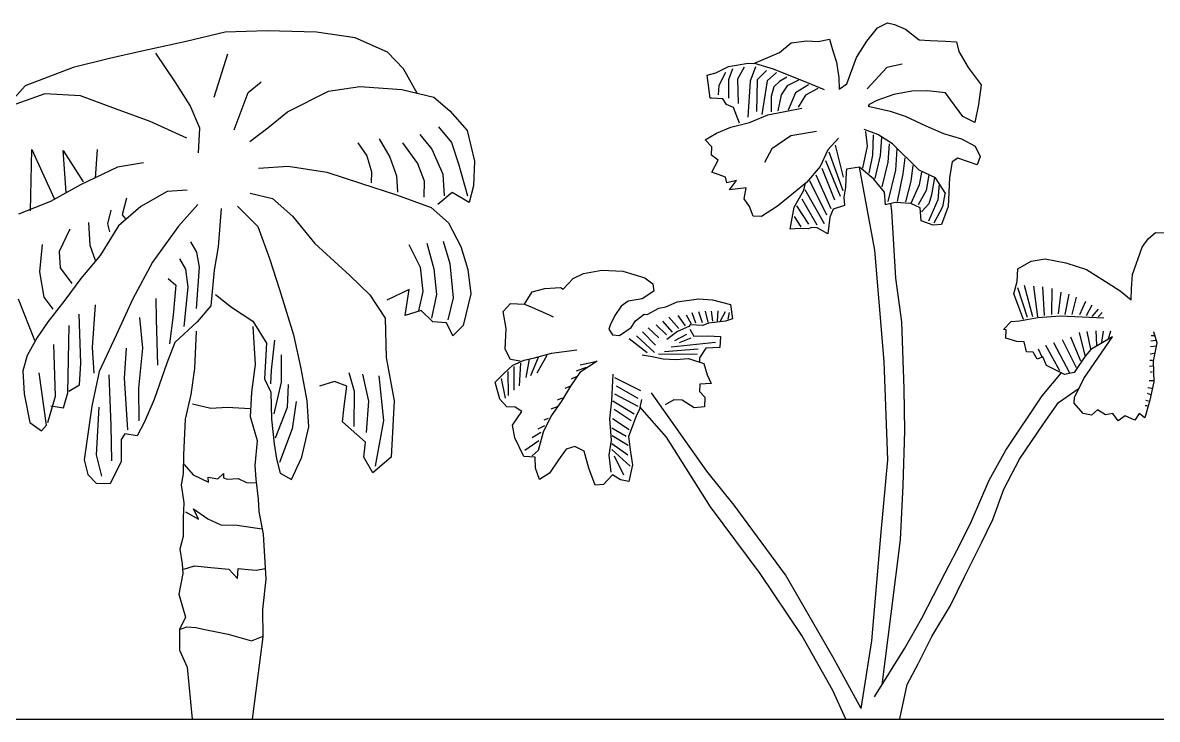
# Model space of a CAD drawing. Header units: millimetres. Extents: x 217.2 to 255.1, y 166.7 to 190.9.
# Drawn here: x 232.25 to 238.8, y 181.57 to 185.6 of the extents above; entities that cross this region are included whole.
import ezdxf

# ---------------------------------------------------------------- set-up
doc = ezdxf.new("R2010")
doc.units = ezdxf.units.MM
doc.layers.add('s', color=145, linetype='Continuous')
doc.layers.add('trees', color=104, linetype='Continuous')

msp = doc.modelspace()

# ---------------------------------------------------------------- linework, layer by layer
at = {"layer": 's', "color": 0}
msp.add_line((217.1888, 181.5708), (255.1288, 181.5708), dxfattribs=at)
at = {"layer": 'trees', "color": 97, "true_color": 0x25742c}
for p, q in [((237.1865, 185.5701), (237.2435, 185.5996)), ((237.2435, 185.5996), (237.2846, 185.5883)), ((237.2846, 185.5883), (237.348, 185.562)), ((233.6594, 185.5523), (233.4167, 185.5439)), ((237.1248, 185.4923), (237.1865, 185.5701)), ((237.348, 185.562), (237.4258, 185.5002)), ((236.6873, 185.4821), (236.7781, 185.4937)), ((236.8426, 185.4904), (236.908, 185.5033)), ((236.908, 185.5033), (236.9278, 185.4376)), ((237.0645, 185.3983), (237.1248, 185.4923)), ((237.4258, 185.5002), (237.4904, 185.4969)), ((237.4904, 185.4969), (237.578, 185.4925)), ((237.578, 185.4925), (237.6426, 185.4892)), ((237.6426, 185.4892), (237.6559, 185.4331)), ((232.7482, 185.3917), (232.5375, 185.3402)), ((232.9347, 185.4349), (232.7482, 185.3917)), ((236.9278, 185.4376), (236.9499, 185.3717)), ((237.6559, 185.4331), (237.709, 185.3402)), ((232.5375, 185.3402), (232.2602, 185.235)), ((234.527, 185.1877), (234.4458, 185.3335)), ((236.2508, 185.31), (236.3243, 185.3456)), ((236.3243, 185.3456), (236.4386, 185.3652)), ((236.3484, 185.3329), (236.3247, 185.2691)), ((236.4151, 185.3418), (236.3766, 185.2736)), ((236.4386, 185.3652), (236.4801, 185.3631)), ((236.4803, 185.3433), (236.4492, 185.2617)), ((236.4801, 185.3631), (236.5826, 185.3325)), ((236.5441, 185.3225), (236.4907, 185.2691)), ((237.2397, 185.3408), (237.127, 185.2171)), ((237.3285, 185.3595), (237.2397, 185.3408)), ((237.709, 185.3402), (237.7848, 185.2392)), ((236.2016, 185.2963), (236.2508, 185.31)), ((236.218, 185.1637), (236.2016, 185.2963)), ((236.3069, 185.3122), (236.2684, 185.2365)), ((236.3247, 185.2691), (236.3247, 185.1639)), ((236.3766, 185.2736), (236.381, 185.1327)), ((236.4492, 185.2617), (236.4359, 185.0541)), ((236.4907, 185.2691), (236.4863, 185.0867)), ((236.5485, 185.2632), (236.5174, 185.0689)), ((236.6019, 185.3122), (236.5485, 185.2632)), ((236.6197, 185.2588), (236.5871, 185.2291)), ((236.6627, 185.284), (236.6197, 185.2588)), ((236.7294, 185.2662), (236.6641, 185.235)), ((232.3736, 185.188), (232.151, 185.1087)), ((232.2602, 185.235), (232.1656, 185.1277)), ((232.5793, 185.1761), (232.3736, 185.188)), ((234.0125, 185.2028), (234.1932, 185.2299)), ((234.1932, 185.2299), (234.4375, 185.2136)), ((234.4375, 185.2136), (234.6227, 185.1689)), ((236.2684, 185.2365), (236.2654, 185.1831)), ((236.5871, 185.2291), (236.5722, 185.1728)), ((236.6641, 185.235), (236.63, 185.1817)), ((236.7116, 185.1935), (236.6701, 185.0942)), ((236.7872, 185.2395), (236.7116, 185.1935)), ((236.8405, 185.2187), (236.7694, 185.1802)), ((237.6092, 185.151), (237.5791, 185.1942)), ((237.7848, 185.2392), (237.7699, 185.1267)), ((234.6227, 185.1689), (234.7133, 185.089)), ((236.2272, 185.1632), (236.218, 185.1637)), ((236.2918, 185.16), (236.2272, 185.1632)), ((236.3132, 185.1265), (236.2918, 185.16)), ((236.3539, 185.1083), (236.3132, 185.1265)), ((236.5722, 185.1728), (236.5708, 185.0838)), ((236.63, 185.1817), (236.6108, 185.0897)), ((236.7694, 185.1802), (236.7279, 185.1105)), ((237.6785, 185.0573), (237.6092, 185.151)), ((237.7699, 185.1267), (237.7483, 185.0214)), ((234.7133, 185.089), (234.815, 184.976)), ((236.3887, 185.0186), (236.3539, 185.1083)), ((236.4467, 185.0226), (236.5529, 185.0658)), ((236.5529, 185.0658), (236.7491, 185.1044)), ((237.7483, 185.0214), (237.6785, 185.0573)), ((234.6493, 184.9971), (234.7247, 184.9072)), ((236.2563, 184.9606), (236.339, 184.9957)), ((236.339, 184.9957), (236.4467, 185.0226)), ((237.4654, 185.0034), (237.5671, 184.9589)), ((234.5417, 184.9521), (234.61, 184.8685)), ((234.815, 184.976), (234.8577, 184.7984)), ((236.1896, 184.9224), (236.2563, 184.9606)), ((237.1163, 184.9711), (237.1266, 184.8851)), ((237.1607, 184.9518), (237.1578, 184.8332)), ((237.2082, 184.9355), (237.2007, 184.8317)), ((237.5671, 184.9589), (237.6719, 184.9282)), ((237.6719, 184.9282), (237.7507, 184.8849)), ((232.2898, 184.5115), (232.2991, 184.8657)), ((232.2991, 184.8657), (232.4272, 184.5832)), ((234.61, 184.8685), (234.6731, 184.7238)), ((234.7247, 184.9072), (234.764, 184.7836)), ((236.2291, 184.8811), (236.1896, 184.9224)), ((236.2266, 184.8326), (236.2291, 184.8811)), ((236.5754, 184.8705), (236.5321, 184.7917)), ((236.9413, 184.891), (236.9873, 184.7071)), ((237.1266, 184.8851), (237.0999, 184.7575)), ((237.2541, 184.8984), (237.2452, 184.7931)), ((237.2986, 184.8702), (237.2897, 184.7457)), ((237.7507, 184.8849), (237.78, 184.8256)), ((234.8577, 184.7984), (234.8508, 184.6561)), ((236.2646, 184.8053), (236.2266, 184.8326)), ((236.2287, 184.7354), (236.2646, 184.8053)), ((236.885, 184.802), (236.9695, 184.5959)), ((236.9043, 184.8524), (236.9858, 184.6285)), ((237.1578, 184.8332), (237.1355, 184.7294)), ((237.2007, 184.8317), (237.1696, 184.6982)), ((237.2452, 184.7931), (237.2111, 184.6508)), ((237.343, 184.8183), (237.3327, 184.7249)), ((237.6166, 184.7946), (237.6028, 184.7051)), ((237.6501, 184.816), (237.6166, 184.7946)), ((237.78, 184.8256), (237.7614, 184.778)), ((234.0034, 184.7359), (234.2035, 184.6696)), ((234.5274, 184.7845), (234.5652, 184.6855)), ((234.764, 184.7836), (234.8162, 184.5976)), ((236.8643, 184.759), (236.9369, 184.5751)), ((237.1653, 184.6949), (237.081, 184.7639)), ((237.2897, 184.7457), (237.2452, 184.5647)), ((237.3905, 184.7738), (237.3786, 184.6834)), ((237.4394, 184.7353), (237.4275, 184.6611)), ((232.5799, 184.6626), (232.4057, 184.5661)), ((234.2035, 184.6696), (234.4059, 184.6035)), ((234.4057, 184.7138), (234.4116, 184.6196)), ((234.5652, 184.6855), (234.5643, 184.5909)), ((234.6731, 184.7238), (234.681, 184.5982)), ((236.3298, 184.6332), (236.3718, 184.6865)), ((236.7573, 184.6277), (236.7705, 184.6709)), ((236.7931, 184.6878), (236.8909, 184.4891)), ((236.8287, 184.7205), (236.9161, 184.5247)), ((237.2263, 184.6201), (237.1653, 184.6949)), ((237.3327, 184.7249), (237.3001, 184.5647)), ((237.3786, 184.6834), (237.3475, 184.5633)), ((237.4275, 184.6611), (237.3786, 184.5544)), ((237.5818, 184.6091), (237.5218, 184.7023)), ((237.5432, 184.6656), (237.5343, 184.5751)), ((237.6028, 184.7051), (237.5984, 184.6175)), ((234.4059, 184.6035), (234.6064, 184.5304)), ((234.7271, 184.6168), (234.6458, 184.5487)), ((234.8253, 184.5599), (234.7271, 184.6168)), ((234.8508, 184.6561), (234.8253, 184.5599)), ((236.4275, 184.6444), (236.3298, 184.6332)), ((236.415, 184.5803), (236.4275, 184.6444)), ((236.7664, 184.6344), (236.8776, 184.4387)), ((237.2318, 184.5459), (237.2263, 184.6201)), ((237.4676, 184.63), (237.4216, 184.5469)), ((237.4972, 184.6033), (237.4824, 184.5514)), ((237.5758, 184.6107), (237.5624, 184.5351)), ((237.5984, 184.6175), (237.5943, 184.5368)), ((232.4057, 184.5661), (232.2212, 184.4914)), ((232.928, 184.5357), (232.7998, 184.4241)), ((232.8461, 184.5846), (232.8206, 184.4884)), ((234.6064, 184.5304), (234.7066, 184.4421)), ((236.4452, 184.5372), (236.415, 184.5803)), ((236.4678, 184.4805), (236.4452, 184.5372)), ((236.6071, 184.5382), (236.5162, 184.4781)), ((236.6813, 184.405), (236.704, 184.5333)), ((236.7175, 184.541), (236.7872, 184.4342)), ((236.7486, 184.5811), (236.8346, 184.4298)), ((237.2879, 184.5592), (237.2318, 184.5459)), ((237.2693, 184.5116), (237.2631, 184.5533)), ((237.3779, 184.5547), (237.2879, 184.5592)), ((237.4321, 184.5288), (237.3779, 184.5547)), ((237.4824, 184.5514), (237.4394, 184.5054)), ((237.5343, 184.5751), (237.4809, 184.452)), ((237.5624, 184.5351), (237.5106, 184.4402)), ((237.5943, 184.5368), (237.5567, 184.4323)), ((232.7558, 184.5159), (232.736, 184.4358)), ((232.8206, 184.4884), (232.8377, 184.467)), ((236.5162, 184.4781), (236.4678, 184.4805)), ((236.7042, 184.4787), (236.7427, 184.4194)), ((236.9114, 184.4742), (236.8996, 184.3777)), ((236.93, 184.5219), (236.9114, 184.4742)), ((237.4375, 184.4545), (237.4321, 184.5288)), ((232.5171, 184.4063), (232.4554, 184.2763)), ((232.6251, 184.4446), (232.6334, 184.3123)), ((232.7998, 184.4241), (232.6934, 184.253)), ((232.736, 184.4358), (232.7479, 184.3893)), ((234.7066, 184.4421), (234.7782, 184.3047)), ((236.7393, 184.409), (236.6813, 184.405)), ((236.7877, 184.4065), (236.7393, 184.409)), ((236.8043, 184.4149), (236.7877, 184.4065)), ((236.8366, 184.4133), (236.8043, 184.4149)), ((236.8996, 184.3777), (236.8366, 184.4133)), ((237.5079, 184.4278), (237.4375, 184.4545)), ((237.5567, 184.4323), (237.5079, 184.4278)), ((234.6749, 184.3365), (234.7146, 184.2061)), ((232.3582, 184.3176), (232.3434, 184.159)), ((232.4554, 184.2763), (232.4613, 184.1821)), ((232.6334, 184.3123), (232.6635, 184.2263)), ((233.2155, 184.3329), (233.2508, 184.2721)), ((233.2508, 184.2721), (233.2653, 184.1851)), ((233.3751, 184.3024), (233.3519, 184.1681)), ((233.9347, 184.3217), (234.1354, 184.1383)), ((234.4778, 184.3174), (234.5424, 184.1863)), ((234.5811, 184.3239), (234.6219, 184.1755)), ((234.7782, 184.3047), (234.8181, 184.172)), ((232.6934, 184.253), (232.5823, 184.1199)), ((232.9953, 184.2155), (232.8825, 184.0035)), ((233.1518, 184.2344), (233.1872, 184.1735)), ((233.6721, 184.2354), (233.7306, 184.0566)), ((237.9969, 184.1765), (238.0731, 184.2212)), ((238.0731, 184.2212), (238.1547, 184.2332)), ((232.3434, 184.159), (232.3684, 184.0119)), ((232.4613, 184.1821), (232.53, 184.0918)), ((233.1872, 184.1735), (233.2004, 184.0707)), ((233.2653, 184.1851), (233.2486, 183.9476)), ((233.3519, 184.1681), (233.3333, 183.9619)), ((234.1354, 184.1383), (234.2528, 184.0262)), ((235.4275, 184.1194), (235.4868, 184.1487)), ((237.9931, 184.1027), (237.9969, 184.1765)), ((232.5823, 184.1199), (232.4888, 183.9946)), ((233.0869, 184.1199), (233.1298, 184.0821)), ((233.1298, 184.0821), (233.116, 183.9078)), ((233.2004, 184.0707), (233.1764, 183.8417)), ((237.9734, 184.032), (237.9931, 184.1027)), ((238.0338, 184.0813), (238.0813, 183.9004)), ((238.0872, 184.0754), (238.1109, 183.8989)), ((238.1405, 184.0724), (238.1494, 183.9063)), ((232.3684, 184.0119), (232.42, 183.943)), ((233.3608, 184.0267), (233.4532, 183.9536)), ((233.7306, 184.0566), (233.8101, 183.7935)), ((238.0306, 183.8834), (237.9734, 184.032)), ((237.9953, 184.068), (238.0516, 183.8959)), ((238.1939, 184.062), (238.1924, 183.9122)), ((238.2458, 184.0413), (238.2295, 183.9152)), ((232.4888, 183.9946), (232.3929, 183.8715)), ((232.8825, 184.0035), (232.7853, 183.7924)), ((233.0153, 184.0051), (233.016, 183.8857)), ((233.3333, 183.9619), (233.2535, 183.8691)), ((233.4532, 183.9536), (233.5754, 183.8734)), ((235.0225, 183.9295), (235.0642, 183.9759)), ((235.0642, 183.9759), (235.1449, 183.9718)), ((235.7447, 183.99), (235.7038, 183.9597)), ((235.8262, 184.0021), (235.7447, 183.99)), ((235.854, 183.9128), (235.9229, 183.9486)), ((235.9229, 183.9486), (235.9626, 183.9558)), ((236.0288, 183.9849), (236.1522, 184.0017)), ((238.4607, 183.9434), (238.4252, 183.9004)), ((232.9208, 183.8955), (232.9387, 183.7165)), ((233.016, 183.8857), (233.0237, 183.6182)), ((233.116, 183.9078), (233.0948, 183.742)), ((235.0407, 183.8314), (235.0225, 183.9295)), ((235.7623, 183.8365), (235.7874, 183.8745)), ((235.7874, 183.8745), (235.8379, 183.9136)), ((235.8379, 183.9136), (235.854, 183.9128)), ((235.9793, 183.8974), (236.0371, 183.8307)), ((236.0801, 183.9108), (236.1083, 183.8589)), ((236.1127, 183.9241), (236.1335, 183.8633)), ((236.1512, 183.9286), (236.172, 183.8648)), ((236.1898, 183.9315), (236.2046, 183.8678)), ((236.2624, 183.933), (236.2595, 183.8737)), ((236.3054, 183.9271), (236.2758, 183.8737)), ((236.3476, 183.8878), (236.3075, 183.8736)), ((236.3291, 183.9226), (236.3217, 183.8856)), ((237.9583, 183.8709), (238.0071, 183.8754)), ((238.0071, 183.8754), (238.1121, 183.8955)), ((238.1121, 183.8955), (238.2421, 183.9051)), ((238.4845, 183.9226), (238.4607, 183.8989)), ((233.2535, 183.8691), (233.1258, 183.7507)), ((233.5754, 183.8734), (233.6555, 183.7456)), ((235.8607, 183.8351), (235.923, 183.7773)), ((235.9437, 183.8737), (236, 183.8099)), ((236.0294, 183.8137), (235.9693, 183.7682)), ((236.0956, 183.8427), (236.0294, 183.8137)), ((236.103, 183.8516), (236.0956, 183.8427)), ((236.1017, 183.8262), (236.1251, 183.7858)), ((236.1768, 183.8479), (236.103, 183.8516)), ((236.2099, 183.8624), (236.1768, 183.8479)), ((236.3075, 183.8736), (236.2099, 183.8624)), ((237.9143, 183.8246), (237.9583, 183.8709)), ((237.9305, 183.8238), (237.9143, 183.8246)), ((237.928, 183.7753), (237.9305, 183.8238)), ((238.5334, 183.8159), (238.52, 183.7699)), ((233.1258, 183.7507), (233.0792, 183.6306)), ((235.9941, 183.7254), (236.2491, 183.7521)), ((236.0149, 183.7625), (236.0845, 183.7981)), ((236.0416, 183.7491), (236.1083, 183.7773)), ((236.1251, 183.7858), (236.2061, 183.7886)), ((237.9918, 183.7559), (237.928, 183.7753)), ((238.0333, 183.7538), (237.9918, 183.7559)), ((238.0465, 183.6954), (238.0333, 183.7538)), ((238.2028, 183.7506), (238.2962, 183.5741)), ((238.3021, 183.7832), (238.3585, 183.6438)), ((238.7657, 183.7602), (238.7928, 183.764)), ((232.9387, 183.7165), (232.9149, 183.4852)), ((235.064, 183.6522), (235.0346, 183.7115)), ((235.826, 183.6784), (235.8833, 183.6685)), ((235.92, 183.6854), (236.1438, 183.6824)), ((235.9556, 183.6987), (236.1498, 183.7135)), ((236.1933, 183.7176), (236.1581, 183.6615)), ((238.0857, 183.6934), (238.0465, 183.6954)), ((238.1091, 183.6529), (238.0857, 183.6934)), ((238.1139, 183.7135), (238.1361, 183.6676)), ((238.1569, 183.7343), (238.2369, 183.5875)), ((238.4194, 183.7088), (238.3852, 183.6713)), ((238.7617, 183.6847), (238.7854, 183.6883)), ((233.0792, 183.6306), (233.0045, 183.421)), ((235.0276, 183.5731), (235.0785, 183.6191)), ((235.1213, 183.6424), (235.064, 183.6522)), ((235.0785, 183.6191), (235.1447, 183.6481)), ((235.1225, 183.6305), (235.1151, 183.5)), ((235.1447, 183.6481), (235.2032, 183.6614)), ((236.0212, 183.6523), (236.0932, 183.6579)), ((236.0932, 183.6579), (236.1818, 183.628)), ((236.1581, 183.6615), (236.1569, 183.6385)), ((236.1818, 183.628), (236.2016, 183.5622)), ((238.1422, 183.6674), (238.1091, 183.6529)), ((238.1628, 183.6178), (238.1422, 183.6674)), ((238.2664, 183.564), (238.1628, 183.6178)), ((238.3852, 183.6713), (238.3226, 183.5773)), ((238.7579, 183.6137), (238.775, 183.6157)), ((238.7597, 183.6483), (238.775, 183.6483)), ((234.9764, 183.5202), (235.0276, 183.5731)), ((235.0499, 183.583), (235.0514, 183.4436)), ((235.084, 183.6112), (235.084, 183.4748)), ((235.4647, 183.5764), (235.4122, 183.4982)), ((235.4442, 183.5519), (235.4148, 183.5387)), ((238.3226, 183.5773), (238.2664, 183.564)), ((238.7635, 183.5789), (238.775, 183.5815)), ((235.0037, 183.4217), (234.9764, 183.5202)), ((235.0113, 183.5415), (235.0336, 183.4273)), ((235.4122, 183.4982), (235.3592, 183.4107)), ((235.4116, 183.497), (235.3784, 183.4839)), ((236.1596, 183.5089), (236.1575, 183.4673)), ((238.3245, 183.4316), (238.3786, 183.5421)), ((238.7489, 183.489), (238.772, 183.4852)), ((238.7557, 183.5311), (238.7794, 183.5311)), ((235.0431, 183.3781), (235.0037, 183.4217)), ((235.3641, 183.4288), (235.3336, 183.4164)), ((235.8221, 183.4196), (235.8101, 183.3647)), ((236.0094, 183.4194), (235.9593, 183.3895)), ((236.0578, 183.4169), (236.0094, 183.4194)), ((238.3228, 183.3993), (238.3245, 183.4316)), ((235.3345, 183.3784), (235.2987, 183.364)), ((235.3592, 183.4107), (235.2995, 183.3258)), ((235.6561, 183.4125), (235.7792, 183.3369)), ((235.6636, 183.3636), (235.7614, 183.2983)), ((235.8101, 183.3647), (235.7918, 183.324)), ((235.2995, 183.3258), (235.253, 183.2311)), ((235.2826, 183.3102), (235.2571, 183.3014)), ((235.6547, 183.3102), (235.751, 183.2464)), ((235.7918, 183.324), (235.7466, 183.2061)), ((235.2396, 183.2301), (235.1893, 183.1994)), ((235.2618, 183.2672), (235.2226, 183.2494)), ((235.253, 183.2311), (235.2246, 183.1262)), ((235.6502, 183.2568), (235.7332, 183.2078)), ((235.1419, 183.0911), (235.0895, 183.1978)), ((235.2292, 183.1812), (235.1477, 183.1263)), ((235.6502, 183.1663), (235.7421, 183.1011)), ((235.6532, 183.2123), (235.7451, 183.1559)), ((235.7466, 183.2061), (235.7582, 183.1153)), ((235.2065, 183.0878), (235.1419, 183.0911)), ((235.2246, 183.1262), (235.1907, 183.0955)), ((235.6502, 183.1307), (235.7555, 183.0343)), ((235.6636, 183.0951), (235.7184, 182.9839)), ((235.7015, 182.9563), (235.6544, 182.9842))]:
    msp.add_line(p, q, dxfattribs=at)
at = {"layer": 'trees', "color": 97, "true_color": 0x279b30}
for p, q in [((233.4167, 185.5439), (233.1902, 185.4914)), ((233.9437, 185.5453), (233.6594, 185.5523)), ((234.1665, 185.512), (233.9437, 185.5453)), ((233.1902, 185.4914), (232.9347, 185.4349)), ((234.3542, 185.4291), (234.1665, 185.512)), ((233.126, 185.2576), (233.0142, 185.4241)), ((233.3524, 185.1682), (233.4313, 185.4187)), ((234.4458, 185.3335), (234.3542, 185.4291)), ((233.2134, 185.1212), (233.126, 185.2576)), ((233.5488, 185.1963), (233.6239, 185.2573)), ((233.4678, 184.9795), (233.5488, 185.1963)), ((233.7766, 185.0844), (234.0125, 185.2028)), ((232.7822, 185.101), (232.5793, 185.1761)), ((233.269, 184.9895), (233.2134, 185.1212)), ((232.9827, 185.0279), (232.7822, 185.101)), ((233.663, 184.9917), (233.7766, 185.0844)), ((233.1938, 184.9308), (232.9827, 185.0279)), ((233.2621, 184.8472), (233.269, 184.9895)), ((233.5576, 184.913), (233.663, 184.9917)), ((234.3067, 184.9284), (234.3674, 184.8218)), ((232.497, 184.6191), (232.4796, 184.8613)), ((232.4796, 184.8613), (232.5946, 184.6793)), ((232.6654, 184.6995), (232.6775, 184.8669)), ((234.182, 184.9048), (234.2341, 184.8292)), ((234.441, 184.9052), (234.5274, 184.7845)), ((234.2341, 184.8292), (234.2624, 184.7364)), ((234.3674, 184.8218), (234.4057, 184.7138)), ((237.7614, 184.778), (237.6501, 184.816)), ((232.7943, 184.7638), (232.5799, 184.6626)), ((232.9436, 184.789), (232.7943, 184.7638)), ((233.6078, 184.7585), (233.7806, 184.7693)), ((233.7806, 184.7693), (234.0034, 184.7359)), ((234.2624, 184.7364), (234.2596, 184.6731)), ((237.5218, 184.7023), (237.4269, 184.7464)), ((237.4824, 184.719), (237.4676, 184.63)), ((237.515, 184.7041), (237.4972, 184.6033)), ((233.0801, 184.6241), (232.928, 184.5357)), ((233.1968, 184.6314), (233.0801, 184.6241)), ((233.5606, 184.6136), (233.6886, 184.5833)), ((233.2584, 184.5474), (233.1467, 184.4233)), ((233.4864, 184.5391), (233.6042, 184.4204)), ((233.6886, 184.5833), (233.8054, 184.4803)), ((233.3927, 184.5242), (233.3751, 184.3024)), ((233.8054, 184.4803), (233.9347, 184.3217)), ((233.1467, 184.4233), (232.9953, 184.2155)), ((233.6042, 184.4204), (233.6721, 184.2354)), ((235.4868, 184.1487), (235.5919, 184.1688)), ((235.5919, 184.1688), (235.7141, 184.1626)), ((235.3689, 184.0576), (235.4275, 184.1194)), ((235.2032, 183.6614), (235.3017, 183.6887)), ((235.2248, 183.6631), (235.1803, 183.5563)), ((235.2752, 183.675), (235.2174, 183.5727)), ((235.0916, 183.3757), (235.0431, 183.3781)), ((235.0771, 183.2724), (235.1296, 183.3506)), ((235.1296, 183.3506), (235.0916, 183.3757)), ((235.2101, 183.0229), (235.2065, 183.0878)), ((235.3869, 183.1341), (235.3421, 183.0717)), ((235.4361, 183.1478), (235.3869, 183.1341)), ((235.4903, 183.122), (235.4361, 183.1478)), ((235.5177, 183.0235), (235.4903, 183.122)), ((235.2322, 182.957), (235.2101, 183.0229)), ((235.3421, 183.0717), (235.2895, 182.9934)), ((235.2895, 182.9934), (235.2322, 182.957))]:
    msp.add_line(p, q, dxfattribs=at)
at = {"layer": 'trees', "color": 64, "true_color": 0x78b116}
for p, q in [((236.6198, 185.4277), (236.6873, 185.4821)), ((236.7781, 185.4937), (236.8426, 185.4904)), ((236.4709, 185.3636), (236.6198, 185.4277)), ((237.0083, 185.2462), (237.0645, 185.3983)), ((236.5826, 185.3325), (236.7888, 185.2504)), ((236.9499, 185.3717), (236.9615, 185.281)), ((236.9615, 185.281), (236.9651, 185.216)), ((236.7888, 185.2504), (236.8772, 185.2135)), ((236.9651, 185.216), (237.0083, 185.2462)), ((237.3853, 185.204), (237.2803, 185.1839)), ((237.4756, 185.2064), (237.3853, 185.204)), ((237.5791, 185.1942), (237.4756, 185.2064)), ((237.1386, 185.1263), (237.1312, 185.1174)), ((237.1814, 185.1496), (237.1386, 185.1263)), ((237.2803, 185.1839), (237.1814, 185.1496)), ((237.1312, 185.1174), (237.2592, 185.0878)), ((237.2592, 185.0878), (237.3456, 185.058)), ((237.3456, 185.058), (237.4654, 185.0034)), ((236.6856, 184.9458), (236.5754, 184.8705)), ((236.8325, 184.9707), (236.6856, 184.9458)), ((236.96, 184.9319), (236.8987, 184.8633)), ((237.1876, 184.9527), (237.1082, 184.9822)), ((237.2728, 184.8999), (237.1876, 184.9527)), ((236.8987, 184.8633), (236.8546, 184.7684)), ((237.4269, 184.7464), (237.2728, 184.8999)), ((236.3081, 184.706), (236.2287, 184.7354)), ((236.8546, 184.7684), (236.7759, 184.6753)), ((237.0055, 184.7354), (237.0011, 184.6477)), ((237.0064, 184.7515), (237.0055, 184.7354)), ((237.081, 184.7639), (237.0064, 184.7515)), ((236.3157, 184.6732), (236.3081, 184.706)), ((236.3718, 184.6865), (236.3157, 184.6732)), ((236.7759, 184.6753), (236.7011, 184.6144)), ((236.7011, 184.6144), (236.6071, 184.5382)), ((236.704, 184.5333), (236.7573, 184.6277)), ((237.0011, 184.6477), (236.9913, 184.5904)), ((236.9957, 184.5416), (236.93, 184.5219)), ((236.9913, 184.5904), (236.9957, 184.5416)), ((238.7154, 184.3019), (238.7501, 184.3487)), ((238.7501, 184.3487), (238.7936, 184.3858)), ((238.7936, 184.3858), (238.842, 184.3834)), ((238.6588, 184.143), (238.7154, 184.3019)), ((238.1547, 184.2332), (238.2738, 184.211)), ((238.2738, 184.211), (238.3944, 184.1725)), ((235.7141, 184.1626), (235.8416, 184.1238)), ((238.3944, 184.1725), (238.5198, 184.0922)), ((238.6547, 184.0622), (238.6588, 184.143)), ((235.8416, 184.1238), (235.8884, 184.0891)), ((235.8884, 184.0891), (235.8932, 184.0472)), ((238.5198, 184.0922), (238.5893, 184.0494)), ((235.1449, 183.9718), (235.1901, 184.0435)), ((235.1901, 184.0435), (235.2628, 184.063)), ((235.2628, 184.063), (235.3532, 184.0676)), ((235.3532, 184.0676), (235.3689, 184.0576)), ((235.8932, 184.0472), (235.8262, 184.0021)), ((238.5893, 184.0494), (238.6514, 183.9977)), ((238.6514, 183.9977), (238.6547, 184.0622)), ((235.1449, 183.9718), (235.1925, 183.9532)), ((235.1925, 183.9532), (235.2874, 183.9091)), ((235.7038, 183.9597), (235.6687, 183.906)), ((236.1522, 184.0017), (236.2329, 183.9976)), ((236.2329, 183.9976), (236.3355, 183.9693)), ((236.3355, 183.9693), (236.3476, 183.8878)), ((235.2874, 183.9091), (235.3123, 183.8986)), ((235.3123, 183.8986), (235.3123, 183.8986)), ((235.6687, 183.906), (235.6404, 183.8496)), ((238.2421, 183.9051), (238.4935, 183.8924)), ((235.0346, 183.7115), (235.0407, 183.8314)), ((235.6404, 183.8496), (235.6323, 183.8269)), ((235.6323, 183.8269), (235.6538, 183.7934)), ((235.6953, 183.7913), (235.7623, 183.8365)), ((238.4904, 183.8159), (238.4815, 183.7506)), ((238.7808, 183.8131), (238.8006, 183.7473)), ((235.6538, 183.7934), (235.6953, 183.7913)), ((236.2061, 183.7886), (236.2776, 183.785)), ((236.2776, 183.785), (236.2744, 183.7204)), ((238.3786, 183.5421), (238.5434, 183.7835)), ((238.5434, 183.7835), (238.4194, 183.7088)), ((238.7673, 183.7906), (238.7854, 183.7906)), ((238.8006, 183.7473), (238.779, 183.6421)), ((235.3017, 183.6887), (235.4482, 183.7067)), ((236.2744, 183.7204), (236.1933, 183.7176)), ((238.764, 183.7278), (238.7957, 183.7313)), ((238.779, 183.6421), (238.7822, 183.5217)), ((235.6506, 183.4121), (235.6585, 183.5666)), ((236.2016, 183.5622), (236.2245, 183.5125)), ((236.2245, 183.5125), (236.1596, 183.5089)), ((236.1272, 183.3718), (236.0578, 183.4169)), ((236.1575, 183.4673), (236.1881, 183.4334)), ((236.1881, 183.4334), (236.1853, 183.3781)), ((235.6385, 183.3087), (235.6506, 183.4121)), ((236.1853, 183.3781), (236.1272, 183.3718)), ((235.6484, 183.1856), (235.6385, 183.3087)), ((235.6348, 183.0985), (235.6484, 183.1856)), ((235.646, 183.0008), (235.6348, 183.0985)), ((235.7582, 183.1153), (235.7707, 183.043)), ((235.5543, 182.9245), (235.5177, 183.0235)), ((235.7707, 183.043), (235.7496, 182.947)), ((235.6544, 182.9842), (235.603, 182.929)), ((235.7496, 182.947), (235.7015, 182.9563)), ((235.603, 182.929), (235.5543, 182.9245))]:
    msp.add_line(p, q, dxfattribs=at)
at = {"layer": 'trees', "color": 42, "true_color": 0xd28328}
for p, q in [((237.1699, 184.2831), (237.081, 184.7639)), ((236.5087, 182.4137), (236.2208, 182.8006)), ((237.2126, 181.7711), (237.2646, 182.1812))]:
    msp.add_line(p, q, dxfattribs=at)
at = {"layer": 'trees', "color": 45, "true_color": 0xba8d4a}
for p, q in [((237.2912, 184.1221), (237.2693, 184.5116)), ((237.327, 183.8705), (237.2912, 184.1221)), ((238.1377, 183.441), (238.248, 183.5736)), ((238.2329, 183.4038), (238.3515, 183.4868)), ((233.2269, 183.3944), (233.3321, 183.3694)), ((233.3321, 183.3694), (233.4264, 183.3753)), ((233.4264, 183.3753), (233.5597, 183.3679)), ((235.966, 183.2019), (235.813, 183.3778)), ((238.1456, 183.2788), (238.2329, 183.4038)), ((237.3345, 182.9222), (237.3436, 183.2385)), ((233.179, 183.0445), (233.2301, 182.9846)), ((233.2301, 182.9846), (233.3188, 182.9415)), ((233.3188, 182.9415), (233.3178, 182.9715)), ((233.3178, 182.9715), (233.3741, 182.9612)), ((233.3741, 182.9612), (233.4066, 182.9926)), ((233.4066, 182.9926), (233.4067, 182.9665)), ((233.4067, 182.9665), (233.4277, 182.9587)), ((233.4277, 182.9587), (233.4905, 182.9626)), ((233.4905, 182.9626), (233.5392, 182.9409)), ((233.5392, 182.9409), (233.5969, 182.9383)), ((237.8518, 182.7272), (237.9161, 182.902)), ((233.1872, 182.7702), (233.2619, 182.7276)), ((233.2619, 182.7276), (233.2333, 182.7888)), ((233.2333, 182.7888), (233.3158, 182.7309)), ((233.6368, 182.6407), (233.6128, 182.7721)), ((233.1735, 182.7378), (233.1736, 182.6274)), ((233.3158, 182.7309), (233.3901, 182.6951)), ((233.3901, 182.6951), (233.4848, 182.6942)), ((233.4848, 182.6942), (233.6281, 182.6717)), ((233.1677, 182.4694), (233.1712, 182.4133)), ((233.1764, 182.4384), (233.2383, 182.458)), ((233.2383, 182.458), (233.3335, 182.4482)), ((233.3335, 182.4482), (233.4377, 182.439)), ((233.4377, 182.439), (233.4869, 182.3846)), ((233.4869, 182.3846), (233.4915, 182.4424)), ((233.4915, 182.4424), (233.5482, 182.4369)), ((233.5482, 182.4369), (233.5957, 182.4331)), ((233.5957, 182.4331), (233.6492, 182.4423)), ((233.1712, 182.4133), (233.1471, 182.2947)), ((233.6356, 182.0482), (233.6325, 182.2057)), ((237.5007, 182.049), (237.6069, 182.2286)), ((233.187, 182.162), (233.151, 182.0899)), ((233.151, 182.0899), (233.1951, 182.1055)), ((233.1951, 182.1055), (233.2463, 182.1026)), ((237.3447, 181.9829), (237.4413, 182.1561)), ((233.151, 182.0899), (233.1517, 181.9706)), ((233.2463, 182.1026), (233.3075, 182.0878)), ((233.3075, 182.0878), (233.4338, 182.0629)), ((233.4338, 182.0629), (233.5675, 182.0243)), ((233.5675, 182.0243), (233.6354, 182.0524)), ((236.9277, 181.7382), (236.7495, 182.0547)), ((237.421, 181.8912), (237.5007, 182.049)), ((237.0911, 181.6328), (237.1526, 182.025)), ((237.1686, 181.7005), (237.3447, 181.9829)), ((237.0911, 181.6328), (236.9283, 181.9324)), ((237.3571, 181.7719), (237.421, 181.8912)), ((237.0032, 181.5708), (236.9277, 181.7382)), ((237.3147, 181.5729), (237.3571, 181.7719))]:
    msp.add_line(p, q, dxfattribs=at)
at = {"layer": 'trees', "color": 47, "true_color": 0x8d6a35}
for p, q in [((237.2252, 183.6399), (237.1699, 184.2831)), ((233.2479, 183.8147), (233.2388, 183.6001)), ((233.5911, 183.6222), (233.5773, 183.842)), ((237.3397, 183.4815), (237.327, 183.8705)), ((233.5695, 183.4631), (233.5911, 183.6222)), ((237.245, 183.0724), (237.2252, 183.6399)), ((233.2388, 183.6001), (233.2167, 183.45)), ((237.3436, 183.2385), (237.3397, 183.4815)), ((233.2167, 183.45), (233.1852, 183.3062)), ((233.5627, 183.3208), (233.5695, 183.4631)), ((236.1988, 183.0051), (235.8796, 183.4583)), ((237.9276, 183.128), (238.1377, 183.441)), ((233.1852, 183.3062), (233.1755, 183.1006)), ((233.6029, 183.1814), (233.5627, 183.3208)), ((238.0058, 183.0755), (238.1456, 183.2788)), ((233.5893, 183.0386), (233.6029, 183.1814)), ((236.2208, 182.8006), (235.966, 183.2019)), ((233.1755, 183.1006), (233.1734, 182.9901)), ((237.8309, 182.9548), (237.9276, 183.128)), ((233.5943, 182.9601), (233.5893, 183.0386)), ((237.2076, 182.6535), (237.245, 183.0724)), ((237.9161, 182.902), (238.0058, 183.0755)), ((233.1734, 182.9901), (233.1616, 182.9263)), ((233.6083, 182.8439), (233.5943, 182.9601)), ((236.3577, 182.8098), (236.1988, 183.0051)), ((233.1616, 182.9263), (233.1771, 182.8236)), ((237.3186, 182.6085), (237.3345, 182.9222)), ((237.7287, 182.7172), (237.8309, 182.9548)), ((233.6128, 182.7721), (233.6083, 182.8439)), ((233.1771, 182.8236), (233.1735, 182.7378)), ((236.654, 182.4064), (236.3577, 182.8098)), ((237.6668, 182.5909), (237.7287, 182.7172)), ((237.7871, 182.5917), (237.8518, 182.7272)), ((233.6531, 182.3804), (233.6368, 182.6407)), ((237.1526, 182.025), (237.2076, 182.6535)), ((233.1736, 182.6274), (233.1534, 182.5541)), ((237.2646, 182.1812), (237.3186, 182.6085)), ((237.5771, 182.4174), (237.6668, 182.5909)), ((237.6893, 182.3955), (237.7871, 182.5917)), ((233.1534, 182.5541), (233.1677, 182.4694)), ((233.6325, 182.2057), (233.6531, 182.3804)), ((236.7495, 182.0547), (236.5087, 182.4137)), ((236.9283, 181.9324), (236.654, 182.4064)), ((237.4413, 182.1561), (237.5771, 182.4174)), ((237.6069, 182.2286), (237.6893, 182.3955)), ((233.1471, 182.2947), (233.187, 182.162)), ((233.5734, 181.5708), (233.6356, 182.0482)), ((233.1517, 181.9706), (233.1961, 181.872)), ((233.1961, 181.872), (233.2241, 181.5708))]:
    msp.add_line(p, q, dxfattribs=at)
at = {"layer": 'trees', "color": 99, "true_color": 0x1a511e}
for p, q in [((234.7146, 184.2061), (234.7337, 184.0091)), ((234.5424, 184.1863), (234.558, 184.0454)), ((234.6219, 184.1755), (234.6379, 184.0278)), ((234.8181, 184.172), (234.8359, 184.0312)), ((234.2528, 184.0262), (234.3402, 183.8898)), ((234.4784, 184.0561), (234.3494, 183.994)), ((234.4563, 183.9061), (234.4784, 184.0561)), ((234.558, 184.0454), (234.5334, 183.9334)), ((234.6379, 184.0278), (234.6082, 183.8908)), ((234.7337, 184.0091), (234.7034, 183.881)), ((234.8359, 184.0312), (234.791, 183.8482)), ((238.2917, 184.0294), (238.2695, 183.9122)), ((238.3347, 184.0116), (238.3095, 183.9122)), ((232.2203, 184.0026), (232.3141, 183.7629)), ((232.664, 183.9673), (232.6479, 183.7208)), ((235.9626, 183.9558), (236.0288, 183.9849)), ((238.3881, 183.9864), (238.3525, 183.9093)), ((238.4252, 183.9656), (238.3911, 183.9033)), ((232.5814, 183.631), (232.5727, 183.9143)), ((234.3402, 183.8898), (234.3454, 183.6626)), ((234.5491, 183.9344), (234.4563, 183.9061)), ((234.6163, 183.8688), (234.5491, 183.9344)), ((236.0327, 183.9063), (236.0742, 183.8455)), ((236.2254, 183.9315), (236.2328, 183.8737)), ((232.3929, 183.8715), (232.3288, 183.7796)), ((232.5066, 183.4596), (232.5138, 183.8475)), ((234.6954, 183.8647), (234.6163, 183.8688)), ((234.7317, 183.7882), (234.6954, 183.8647)), ((234.791, 183.8482), (234.7317, 183.7882)), ((235.8281, 183.8114), (235.9022, 183.7343)), ((235.9067, 183.8529), (235.966, 183.7936)), ((238.3955, 183.8129), (238.4177, 183.7106)), ((238.4474, 183.8173), (238.4518, 183.7343)), ((232.3288, 183.7796), (232.2723, 183.6747)), ((232.7853, 183.7924), (232.6881, 183.5814)), ((233.6555, 183.7456), (233.6436, 183.5398)), ((233.7016, 183.7642), (233.681, 183.5895)), ((233.8101, 183.7935), (233.8538, 183.6003)), ((235.751, 183.7729), (235.8548, 183.6913)), ((235.794, 183.7892), (235.8978, 183.6913)), ((238.2532, 183.7669), (238.3347, 183.6053)), ((238.351, 183.807), (238.3851, 183.675)), ((232.4357, 183.4394), (232.426, 183.7384)), ((232.6479, 183.7208), (232.6572, 183.5727)), ((232.8441, 183.7173), (232.8324, 183.5431)), ((233.7385, 183.6787), (233.7393, 183.5211)), ((232.2723, 183.6747), (232.2464, 183.5853)), ((232.5736, 183.5044), (232.5814, 183.631)), ((234.3454, 183.6626), (234.3926, 183.4133)), ((235.1729, 183.6527), (235.1536, 183.5474)), ((235.5652, 183.643), (235.4647, 183.5764)), ((235.5568, 183.6379), (235.4676, 183.6182)), ((235.8833, 183.6685), (235.9474, 183.656)), ((235.9474, 183.656), (236.0212, 183.6523)), ((232.2464, 183.5853), (232.2547, 183.4529)), ((232.3832, 183.2717), (232.3416, 183.5754)), ((232.6881, 183.5814), (232.6443, 183.3827)), ((232.7434, 183.5623), (232.7549, 183.2702)), ((233.681, 183.5895), (233.6769, 183.5104)), ((233.8538, 183.6003), (233.888, 183.4132)), ((234.13, 183.5771), (234.1616, 183.4687)), ((234.2095, 183.5663), (234.244, 183.4108)), ((234.3048, 183.5565), (234.3299, 183.299)), ((235.502, 183.6053), (235.4453, 183.5845)), ((235.665, 183.5474), (235.8162, 183.4718)), ((232.5127, 183.469), (232.5736, 183.5044)), ((232.8324, 183.5431), (232.8511, 183.2447)), ((232.9149, 183.4852), (232.9177, 183.2962)), ((233.6436, 183.5398), (233.6799, 183.4633)), ((233.7393, 183.5211), (233.6967, 183.3382)), ((233.7807, 183.5079), (233.7733, 183.3745)), ((234.0477, 183.5246), (233.9616, 183.4967)), ((234.1192, 183.4975), (234.0477, 183.5246)), ((234.1041, 183.3795), (234.1192, 183.4975)), ((235.6754, 183.4985), (235.7999, 183.4288)), ((238.7822, 183.5217), (238.7607, 183.4164)), ((232.2547, 183.4529), (232.2875, 183.2882)), ((232.3912, 183.288), (232.4357, 183.4394)), ((232.4805, 183.3724), (232.5066, 183.4596)), ((233.0045, 183.421), (232.9496, 183.2914)), ((233.6799, 183.4633), (233.683, 183.3058)), ((234.1616, 183.4687), (234.1587, 183.2635)), ((235.6665, 183.454), (235.7999, 183.3814)), ((238.7607, 183.4164), (238.7301, 183.3139)), ((238.7372, 183.4164), (238.7528, 183.4125)), ((238.7436, 183.4562), (238.7631, 183.4496)), ((232.4077, 183.3836), (232.4805, 183.3724)), ((232.6443, 183.3827), (232.6007, 183.0713)), ((232.6852, 183.3762), (232.671, 183.1005)), ((233.7733, 183.3745), (233.7056, 183.1968)), ((233.8252, 183.4093), (233.8036, 183.2503)), ((233.888, 183.4132), (233.8974, 183.2629)), ((234.0939, 183.291), (234.1041, 183.3795)), ((234.244, 183.4108), (234.2306, 183.2297)), ((234.3926, 183.4133), (234.3746, 183.0878)), ((238.3752, 183.3388), (238.3228, 183.3993)), ((238.4573, 183.3601), (238.4233, 183.3294)), ((238.5044, 183.3323), (238.4573, 183.3601)), ((238.7323, 183.3858), (238.7453, 183.3858)), ((232.2875, 183.2882), (232.3537, 183.2383)), ((232.9496, 183.2914), (232.9074, 183.2099)), ((233.683, 183.3058), (233.6986, 183.1649)), ((234.1773, 183.2174), (234.0939, 183.291)), ((234.3299, 183.299), (234.2834, 183.0348)), ((238.4233, 183.3294), (238.3752, 183.3388)), ((238.5464, 183.3394), (238.5044, 183.3323)), ((238.5766, 183.2963), (238.5464, 183.3394)), ((238.6174, 183.3266), (238.5766, 183.2963)), ((238.6739, 183.3006), (238.6174, 183.3266)), ((238.6989, 183.3386), (238.6739, 183.3006)), ((238.7301, 183.3139), (238.6989, 183.3386)), ((232.3537, 183.2383), (232.3832, 183.2717)), ((232.7549, 183.2702), (232.7587, 183.0655)), ((232.8368, 183.2213), (232.8141, 183.1883)), ((232.9074, 183.2099), (232.8368, 183.2213)), ((233.8036, 183.2503), (233.7301, 183.0565)), ((233.8974, 183.2629), (233.8548, 183.08)), ((235.0895, 183.1978), (235.0771, 183.2724)), ((232.8141, 183.1883), (232.8153, 183.0623)), ((233.6986, 183.1649), (233.713, 183.0779)), ((234.2274, 183.1732), (234.1773, 183.2174)), ((234.217, 183.087), (234.2274, 183.1732)), ((232.671, 183.1005), (232.7013, 182.9763)), ((234.3746, 183.0878), (234.27, 182.9957)), ((232.6007, 183.0713), (232.6217, 182.9871)), ((232.8153, 183.0623), (232.7513, 182.9321)), ((233.713, 183.0779), (233.7341, 182.9936)), ((233.7994, 182.9572), (233.8548, 183.08)), ((234.27, 182.9957), (234.217, 183.087)), ((232.6724, 182.9339), (232.6217, 182.9871)), ((233.7341, 182.9936), (233.7994, 182.9572)), ((232.7513, 182.9321), (232.6724, 182.9339))]:
    msp.add_line(p, q, dxfattribs=at)

doc.saveas('drawing.dxf')
